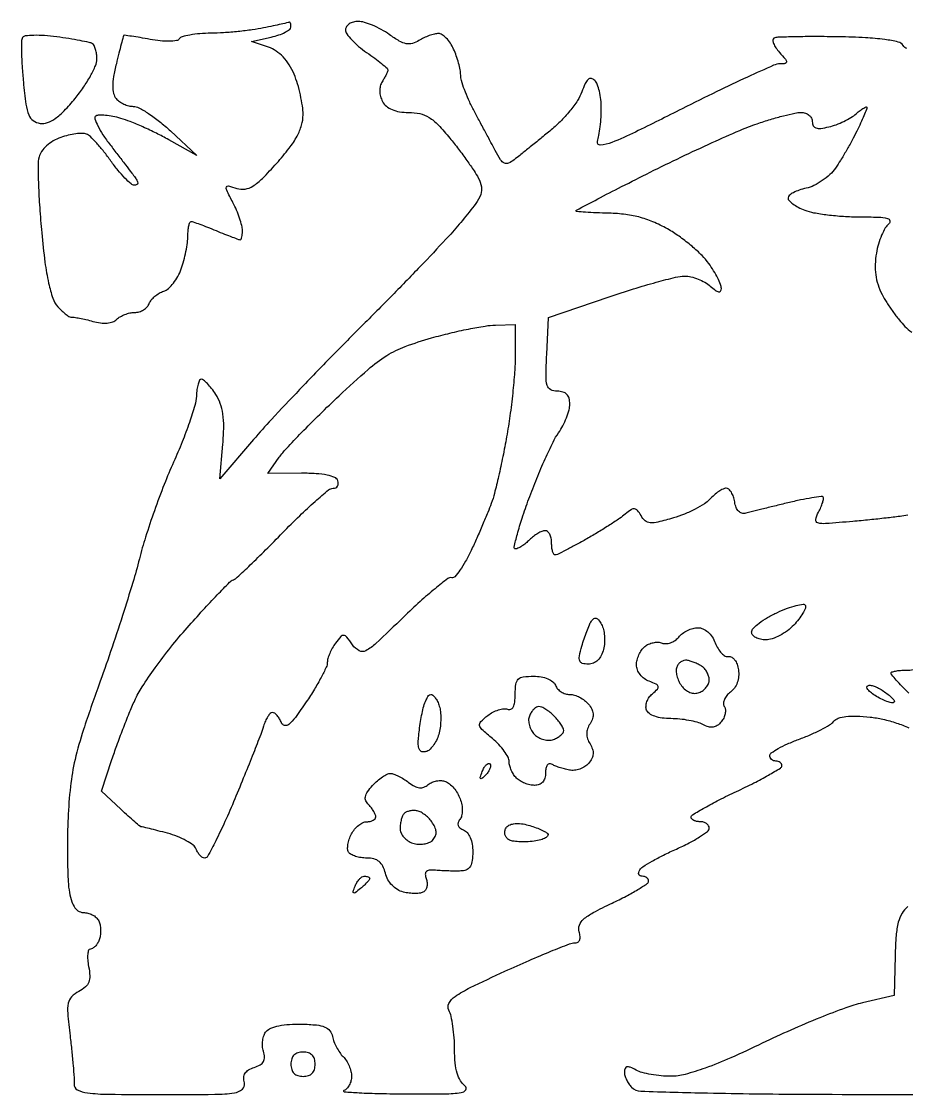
# Model space of a CAD drawing. Extents: x 0 to 102, y 0 to 135.
# Drawn here: x 72.72 to 85.07, y 0 to 14.97 of the extents above; entities that cross this region are included whole.
import ezdxf

# ---------------------------------------------------------------- set-up
doc = ezdxf.new("R2010")
doc.units = 0
doc.header["$MEASUREMENT"] = 0

msp = doc.modelspace()

# ---------------------------------------------------------------- linework, layer by layer
for points in [[(76.45725, 14.964471, -0.052479), (76.440841, 14.958919, -0.000802), (76.342908, 14.937039, -0.002144), (76.228918, 14.912276, -0.001416), (76.0977, 14.884747, -0.016755), (75.939629, 14.857538, -0.008869), (75.742128, 14.83388, -0.008816), (75.539028, 14.81681, -0.013484), (75.362443, 14.809875, 0.017124), (75.207122, 14.802643, 0.023693), (75.068805, 14.78482, 0.021583), (74.959127, 14.760445, 0.191121), (74.920115, 14.731426, -0.224374), (74.881796, 14.706551, -0.029085), (74.781848, 14.698921, -0.029332), (74.655009, 14.704074, -0.020507), (74.513272, 14.724085, 0.003851), (74.374116, 14.748483, 0.006265), (74.255562, 14.766805, 0.001682), (74.152897, 14.781005, 0.2968), (74.143419, 14.776509, 0.074042), (74.138537, 14.765057, 0.000458), (74.110167, 14.655892, 0.001867), (74.078317, 14.530954, 0.001188), (74.042131, 14.385291, 0.016866), (74.004116, 14.204625, 0.042253), (73.992123, 14.070542, 0.060451), (74.003747, 13.970793, 0.114487), (74.039821, 13.898841, 0.067885), (74.085314, 13.857093, 0.044544), (74.147198, 13.821831, 0.044252), (74.214989, 13.797817, 0.063083), (74.278279, 13.7898, -0.125326), (74.357581, 13.769605, -0.021581), (74.49159, 13.688937, -0.022317), (74.643998, 13.577897, -0.018309), (74.79667, 13.446438), (75.1671, 13.103075), (74.772379, 13.323399, 0.012243), (74.601256, 13.413493, 0.009896), (74.413421, 13.501999, 0.010029), (74.236775, 13.576786, 0.025288), (74.104684, 13.62201, 0.021061), (73.9947, 13.648597, 0.025727), (73.889961, 13.663744, 0.025643), (73.802519, 13.667323, 0.136643), (73.757037, 13.654147, 0.349326), (73.743367, 13.616116, 0.032762), (73.784082, 13.517787, 0.030887), (73.855215, 13.393502, 0.018472), (73.953964, 13.254748, -0.000327), (74.06376, 13.111751, -0.000369), (74.169069, 12.974203, -0.000337), (74.258491, 12.857062, -0.002011), (74.30484, 12.79575, -0.038496), (74.333871, 12.75009, -0.147426), (74.340382, 12.717408, -0.259182), (74.326667, 12.697502, -0.11558), (74.294645, 12.69, -0.181043), (74.247011, 12.707832, -0.02031), (74.161503, 12.788621, -0.022573), (74.064772, 12.897142, -0.016485), (73.967037, 13.02573, 0.013445), (73.868285, 13.157307, 0.016286), (73.768489, 13.275001, 0.014973), (73.679214, 13.367844, 0.098843), (73.625534, 13.40286, 0.10172), (73.56896, 13.41305, 0.027063), (73.477128, 13.405813, 0.026285), (73.37133, 13.38598, 0.024394), (73.265474, 13.354776, 0.049093), (73.161099, 13.30646, 0.050074), (73.068894, 13.238991, 0.054294), (72.999448, 13.161475, 0.094551), (72.963305, 13.083396, 0.063353), (72.949599, 12.968222, 0.006735), (72.955431, 12.69782, 0.008223), (72.972079, 12.374703, 0.00652), (73.000357, 12.026225, 0.008573), (73.046034, 11.616982, 0.021604), (73.097199, 11.321578, 0.028522), (73.155512, 11.112288, 0.102053), (73.225614, 10.993233, 0.020394), (73.284175, 10.933602, 0.027455), (73.342098, 10.884935, 0.026916), (73.392717, 10.851039, 0.184768), (73.421723, 10.846035, -0.086855), (73.454835, 10.846741, -0.009663), (73.529581, 10.833812, -0.011527), (73.618578, 10.814502, -0.009101), (73.713944, 10.789652, 0.035188), (73.82084, 10.767675, 0.054371), (73.915026, 10.765434, 0.066112), (73.992153, 10.782429, 0.109556), (74.048114, 10.818074, -0.066392), (74.095882, 10.8546, -0.03909), (74.16095, 10.885398, -0.03841), (74.232063, 10.906399, -0.052642), (74.298375, 10.9134, 0.073218), (74.361152, 10.922642, 0.064132), (74.42174, 10.949731, 0.066866), (74.47107, 10.98979, 0.097506), (74.500771, 11.03708, -0.078749), (74.530182, 11.088023, -0.045594), (74.579619, 11.138815, -0.044215), (74.639992, 11.181863, -0.055987), (74.702544, 11.209736, 0.10525), (74.768267, 11.24711, 0.044101), (74.838457, 11.321573, 0.041067), (74.902045, 11.417446, 0.042054), (74.948529, 11.521681, 0.019857), (74.983636, 11.636917, 0.015018), (75.013272, 11.765822, 0.015249), (75.033794, 11.88873, 0.03375), (75.0402, 11.983524, -0.02134), (75.043455, 12.059748, -0.034329), (75.053424, 12.12398, -0.037996), (75.067738, 12.170489, -0.308317), (75.085217, 12.1824, -0.083056), (75.114992, 12.17742, -0.004383), (75.206227, 12.145123, -0.006805), (75.314327, 12.104112, -0.004892), (75.433949, 12.0555, 0.003486), (75.552642, 12.006876, 0.005101), (75.657838, 11.965877, 0.002579), (75.747414, 11.932541, 0.088004), (75.769632, 11.9286, 0.299083), (75.782017, 11.936736, 0.042315), (75.792209, 11.967111, 0.036806), (75.799287, 12.009457, 0.023009), (75.8016, 12.059701, 0.064101), (75.792923, 12.127102, 0.018494), (75.762524, 12.227857, 0.018277), (75.719493, 12.33994, 0.018535), (75.668574, 12.448047, -0.005157), (75.581924, 12.619932, -0.185308), (75.577987, 12.66348, -0.404475), (75.604881, 12.679087, -0.016101), (75.72451, 12.645317, 0.112503), (75.838327, 12.635817, 0.106079), (75.947741, 12.676025, 0.057443), (76.079388, 12.782111, 0.012285), (76.280536, 12.996659, 0.017552), (76.453328, 13.204529, 0.040339), (76.564369, 13.374839, 0.053441), (76.626608, 13.526097, 0.071014), (76.6476, 13.673156, 0.03598), (76.638739, 13.796139, 0.018491), (76.610941, 13.948177, 0.018279), (76.57061, 14.103298, 0.02622), (76.522803, 14.237017, 0.040716), (76.454405, 14.369313, 0.05039), (76.36949, 14.478895, 0.054726), (76.271249, 14.561896, 0.066356), (76.163253, 14.615355), (75.9285, 14.695012), (76.20345, 14.756728, 0.025338), (76.308769, 14.786042, 0.036932), (76.397633, 14.823192, 0.040988), (76.461181, 14.862304, 0.238668), (76.4784, 14.896322, 0.025828), (76.476891, 14.925507, 0.049449), (76.472187, 14.948465, 0.079557), (76.46533, 14.962317, 0.360347)], [(73.209274, 14.759711, 0.015989), (73.039572, 14.77709, 0.023541), (72.889789, 14.780536, 0.020519), (72.770824, 14.77278, 0.236332), (72.732553, 14.748234, 0.131836), (72.718297, 14.697554, 0.007859), (72.718887, 14.537169, 0.011376), (72.727034, 14.34396, 0.008122), (72.744579, 14.1282, 0.009419), (72.780669, 13.819069, 0.06306), (72.820519, 13.669877, 0.14064), (72.882008, 13.59169, 0.121414), (72.979181, 13.552507, 0.122176), (73.07985, 13.56276, 0.068888), (73.189243, 13.620019, 0.047423), (73.314479, 13.728658, 0.018753), (73.465631, 13.89962, 0.021138), (73.582598, 14.055347, 0.023622), (73.681439, 14.214874, 0.023822), (73.752007, 14.357367, 0.103415), (73.7712, 14.44917, 0.033172), (73.766526, 14.519547, 0.038835), (73.752562, 14.584976, 0.042565), (73.732193, 14.637029, 0.145398), (73.70775, 14.663435, 0.080345), (73.663407, 14.680882, 0.005928), (73.535149, 14.707234, 0.008123), (73.380523, 14.734501, 0.006069)], [(79.33365, 10.73766), (79.6086, 10.7442), (79.608484, 10.30005, -0.018925), (79.600197, 10.08266, -0.007684), (79.573173, 9.787559, -0.00759), (79.534373, 9.470752, -0.009584), (79.488439, 9.1791, -0.006239), (79.435643, 8.901374, -0.006341), (79.376199, 8.626556, -0.006187), (79.318542, 8.388971, -0.025853), (79.274759, 8.2485, -0.00913), (79.225966, 8.12348, -0.003503), (79.153763, 7.951443, -0.003467), (79.072782, 7.765787, -0.004259), (78.994507, 7.593642, -0.018332), (78.916796, 7.441386, -0.028023), (78.837484, 7.316173, -0.026852), (78.765579, 7.22622, -0.273328), (78.721853, 7.212255, 0.223544), (78.667134, 7.200285, 0.007507), (78.489032, 7.059114, 0.012908), (78.28085, 6.87979, 0.008486), (78.05025, 6.663299, -0.003677), (77.665349, 6.294919, -0.064018), (77.525306, 6.193186, -0.251346), (77.431917, 6.192448, -0.11936), (77.338947, 6.27435, 0.014657), (77.257271, 6.383975, 0.202608), (77.214813, 6.407245, 0.243605), (77.173013, 6.390726, 0.021296), (77.099547, 6.298746, 0.030786), (77.056087, 6.230916, 0.027337), (77.019354, 6.155568, 0.028336), (76.993852, 6.083995, 0.07153), (76.986, 6.029393, -0.110747), (76.970976, 5.962396, -0.012228), (76.899961, 5.821073, -0.014437), (76.805268, 5.655291, -0.011209), (76.693103, 5.480397, -0.009237), (76.540495, 5.262583, -0.060321), (76.449577, 5.165013, -0.229051), (76.390259, 5.149876, -0.256382), (76.345651, 5.187635, 0.03996), (76.319621, 5.242037, 0.048211), (76.286605, 5.288039, 0.055381), (76.251914, 5.319797, 0.158979), (76.22125, 5.3298, 0.200033), (76.190596, 5.317025, 0.049563), (76.155564, 5.273885, 0.042923), (76.122159, 5.21233, 0.031719), (76.095722, 5.13945, -0.020614), (76.056394, 5.023039, -0.002312), (75.95493, 4.762716, -0.002805), (75.830964, 4.45403, -0.002273), (75.694622, 4.12425, -0.007004), (75.556978, 3.808067, -0.011106), (75.429356, 3.5417, -0.005206), (75.315513, 3.322723, -0.277015), (75.276646, 3.2994, -0.142197), (75.245345, 3.308485, -0.060318), (75.211202, 3.336407, -0.052933), (75.179615, 3.377187, -0.046753), (75.155746, 3.425382, 0.141228), (75.114355, 3.480168, 0.034669), (75.018541, 3.542108, 0.032752), (74.894403, 3.600412, 0.027651), (74.756551, 3.645837, 0.002252), (74.620842, 3.681725, 0.003528), (74.503774, 3.71124, 0.000995), (74.401813, 3.735968, 0.124282), (74.388719, 3.735819, -0.245622), (74.377056, 3.738465, -0.00175), (74.298142, 3.806055, -0.006098), (74.207996, 3.885752, -0.003802), (74.104216, 3.981229), (73.836695, 4.231132), (73.98125, 4.674716, -0.007992), (74.04913, 4.872239, -0.005097), (74.134066, 5.099828, -0.00512), (74.221932, 5.321344, -0.00949), (74.298481, 5.499, -0.037932), (74.401979, 5.68771, -0.011831), (74.584778, 5.954254, -0.011751), (74.803775, 6.243347, -0.01271), (75.030629, 6.5142, -0.004424), (75.25113, 6.759856, -0.006402), (75.450607, 6.972635, -0.003523), (75.622124, 7.148462, -0.09962), (75.6747, 7.183831, 0.089224), (75.728401, 7.21837, 0.003041), (75.911543, 7.390919, 0.005635), (76.125042, 7.599181, 0.003893), (76.362174, 7.839481, -0.007892), (76.600587, 8.077245, -0.011626), (76.817953, 8.277722, -0.007034), (77.00457, 8.437374, -0.175163), (77.067174, 8.46, 0.112936), (77.103246, 8.468253, 0.141998), (77.128636, 8.491064, 0.131785), (77.139054, 8.525391, 0.091082), (77.132994, 8.56575, 0.215822), (77.090059, 8.611302, 0.046877), (76.984141, 8.643621, 0.035539), (76.830165, 8.663974, 0.016027), (76.626395, 8.669747), (76.156102, 8.667994), (76.315745, 8.892191, -0.032557), (76.416469, 9.015767, -0.005484), (76.626693, 9.236984, -0.005979), (76.880086, 9.491671, -0.00528), (77.150112, 9.751122, -0.009267), (77.554607, 10.11775, -0.03981), (77.815511, 10.311285, -0.050365), (78.073399, 10.438413, -0.02113), (78.441769, 10.558488, -0.009402), (78.69813, 10.625052, -0.009246), (78.958243, 10.682331, -0.009161), (79.187963, 10.724117, -0.034472)], [(83.657316, 6.825403, -0.206068), (83.65746, 6.786088, -0.032967), (83.621958, 6.715968, -0.031854), (83.566232, 6.634212, -0.023061), (83.494519, 6.550453, -0.044813), (83.406141, 6.471832, -0.03811), (83.300407, 6.405352, -0.039813), (83.194021, 6.359678, -0.081665), (83.104753, 6.345, -0.052896), (83.029477, 6.352986, -0.072724), (82.965796, 6.376707, -0.09259), (82.92303, 6.411748, -0.176736), (82.908, 6.452939, -0.199634), (82.929597, 6.504875, -0.032455), (83.013618, 6.578231, -0.031477), (83.129855, 6.656044, -0.023038), (83.26755, 6.727889, -0.01799), (83.407559, 6.786898, -0.029444), (83.530358, 6.825426, -0.029734), (83.625767, 6.84335, -0.333312)], [(80.81234, 6.561236, -0.069914), (80.839514, 6.491302, -0.037071), (80.854071, 6.399284, -0.036023), (80.855128, 6.301165, -0.046199), (80.841321, 6.211972, -0.05794), (80.808984, 6.126491, -0.081871), (80.760411, 6.061358, -0.092739), (80.698732, 6.020799, -0.099511), (80.628094, 6.0066, -0.063819), (80.544945, 6.017256, -0.248098), (80.5079, 6.051171, -0.138917), (80.503456, 6.117343, -0.017572), (80.53841, 6.257645, -0.010622), (80.57043, 6.36096, -0.010329), (80.60709, 6.463797, -0.010282), (80.64302, 6.552805, -0.037354), (80.671111, 6.606909, -0.094462), (80.703418, 6.642152, -0.242934), (80.736522, 6.647626, -0.152256), (80.771981, 6.62258, -0.035873)], [(82.159053, 6.5142, -0.107694), (82.228861, 6.498988, -0.072986), (82.29742, 6.454575, -0.065345), (82.35707, 6.386529, -0.056539), (82.400636, 6.302081, 0.044467), (82.439287, 6.222512, 0.058424), (82.488613, 6.158666, 0.071562), (82.540548, 6.118905, 0.180377), (82.586883, 6.111731, -0.191615), (82.629561, 6.10417, -0.095312), (82.670626, 6.066369, -0.072201), (82.703957, 6.004265, -0.049711), (82.723676, 5.92674, -0.059425), (82.726525, 5.834939, -0.064578), (82.707328, 5.747726, -0.068161), (82.667911, 5.672334, -0.080564), (82.611463, 5.615119, 0.059566), (82.560948, 5.568025, 0.07411), (82.527236, 5.513467, 0.088905), (82.514855, 5.460158, 0.152268), (82.526112, 5.416323, -0.11907), (82.540834, 5.371379, -0.068939), (82.537513, 5.314315, -0.062632), (82.517598, 5.254401, -0.06176), (82.4834, 5.200972, -0.065793), (82.427824, 5.149541, -0.116871), (82.370257, 5.126375, -0.108774), (82.305489, 5.130707, -0.052025), (82.227878, 5.162378, 0.055471), (82.148234, 5.194241, 0.021673), (82.032628, 5.220871, 0.021136), (81.903893, 5.239117, 0.024637), (81.780513, 5.2452, -0.033714), (81.658458, 5.253439, -0.051883), (81.555687, 5.278424, -0.064735), (81.480312, 5.316848, -0.15207), (81.44158, 5.365915, -0.109704), (81.433512, 5.420074, -0.069704), (81.446849, 5.482694, -0.06481), (81.478594, 5.543899, -0.067645), (81.524566, 5.593946, 0.027958), (81.592488, 5.657048, 0.264366), (81.601933, 5.694137, 0.220584), (81.575134, 5.725841, 0.02013), (81.477237, 5.766605, -0.073948), (81.409713, 5.803664, -0.065033), (81.352487, 5.860214, -0.067805), (81.313786, 5.926866, -0.097976), (81.3006, 5.993515, -0.061762), (81.309148, 6.06245, -0.044126), (81.334727, 6.135945, -0.044583), (81.372293, 6.202753, -0.069295), (81.416777, 6.251501, -0.068429), (81.470426, 6.284844, -0.054805), (81.535272, 6.305611, -0.056284), (81.600969, 6.311406, -0.085695), (81.657023, 6.30031, 0.108161), (81.712556, 6.291864, 0.0698), (81.776522, 6.305093, 0.065172), (81.838848, 6.337025, 0.068718), (81.889605, 6.38345, -0.062486), (81.942976, 6.433497, -0.044197), (82.013517, 6.475792, -0.044564), (82.089484, 6.504622, -0.068517)], [(82.004399, 6.059327, 0.106345), (81.963043, 6.056799, 0.079322), (81.921407, 6.037641, 0.07518), (81.885849, 6.005196, 0.078829), (81.86216, 5.964179, 0.104946), (81.853753, 5.911169, 0.04988), (81.864235, 5.842526, 0.046376), (81.890171, 5.770101, 0.048738), (81.928677, 5.704977, 0.064135), (81.982659, 5.64812, 0.079094), (82.045825, 5.611502, 0.08649), (82.112452, 5.598344, 0.097513), (82.176666, 5.609499, 0.071667), (82.229857, 5.639216, 0.063744), (82.274929, 5.683796, 0.06685), (82.30543, 5.735844, 0.09947), (82.3158, 5.787452, 0.073992), (82.307982, 5.839995, 0.052813), (82.284736, 5.89483, 0.052802), (82.250511, 5.943592, 0.07386), (82.21005, 5.978078, 0.026735), (82.162265, 6.00449, 0.018808), (82.106018, 6.029196, 0.019041), (82.050247, 6.048811, 0.037332)], [(79.865055, 5.8374, -0.042163), (79.970786, 5.828468, -0.056447), (80.063175, 5.801768, -0.067387), (80.132749, 5.761128, -0.136118), (80.170206, 5.7105, 0.092486), (80.200009, 5.661984, 0.066762), (80.248599, 5.620877, 0.06504), (80.30779, 5.593087, 0.077417), (80.368692, 5.5836, -0.074181), (80.434173, 5.573831, -0.04456), (80.507147, 5.54424, -0.043566), (80.576085, 5.500887, -0.057467), (80.629685, 5.449609, -0.053112), (80.676394, 5.379332, -0.09994), (80.695233, 5.314128, -0.102875), (80.68706, 5.248013, -0.05875), (80.652256, 5.175106, 0.056941), (80.617637, 5.103254, 0.08384), (80.605951, 5.034328, 0.083624), (80.617539, 4.965257, 0.056354), (80.652072, 4.892967, -0.05643), (80.686825, 4.82019, -0.099888), (80.695655, 4.754514, -0.100185), (80.678322, 4.690686, -0.057024), (80.634405, 4.623478, -0.077618), (80.581647, 4.576911, -0.056545), (80.511267, 4.542457, -0.056478), (80.434854, 4.52461, -0.076866), (80.364226, 4.527212, -0.018245), (80.295233, 4.543129, -0.01545), (80.223599, 4.564827, -0.015727), (80.159516, 4.588691, -0.041436), (80.115882, 4.610897, 0.203607), (80.084014, 4.615773, 0.181136), (80.056358, 4.596515, 0.103778), (80.037628, 4.551885, 0.047666), (80.0316, 4.488793, -0.067531), (80.021579, 4.414935, -0.112638), (79.991961, 4.359943, -0.12319), (79.943656, 4.326378, -0.09078), (79.87932, 4.3146, -0.056383), (79.813577, 4.322037, -0.038823), (79.741951, 4.344421, -0.039117), (79.675505, 4.377234, -0.062206), (79.62552, 4.41612, -0.053739), (79.586655, 4.464376, -0.038551), (79.553821, 4.525404, -0.039118), (79.531377, 4.589193, -0.065124), (79.524, 4.645592, 0.122353), (79.508555, 4.707762, 0.035012), (79.455659, 4.7927, 0.032987), (79.38039, 4.883355, 0.029754), (79.29135, 4.966709, -0.010294), (79.144075, 5.0942, -0.160113), (79.111372, 5.151429, -0.255416), (79.127504, 5.203855, -0.028327), (79.225473, 5.289004, -0.042961), (79.297282, 5.335335, -0.044688), (79.375033, 5.368008, -0.04894), (79.447091, 5.383419, -0.120402), (79.500423, 5.376622, 0.184176), (79.547081, 5.376522, 0.185141), (79.581836, 5.407517, 0.091985), (79.602573, 5.476272, 0.027378), (79.6086, 5.586255, -0.031577), (79.617526, 5.727457, -0.16898), (79.651347, 5.795538, -0.165317), (79.720585, 5.828751, -0.029908)], [(84.679888, 5.670722, -0.023648), (84.746703, 5.63079, -0.021708), (84.811451, 5.583643, -0.022282), (84.865479, 5.53651, -0.063917), (84.896778, 5.497903, -0.31869), (84.895351, 5.475445, -0.248809), (84.872215, 5.465592, -0.065791), (84.814911, 5.478196, -0.019909), (84.73229, 5.511938, -0.026347), (84.649243, 5.555195, -0.034989), (84.579111, 5.603467, -0.037601), (84.529079, 5.649886, -0.189126), (84.5154, 5.684756, -0.299121), (84.529032, 5.705505, -0.123957), (84.563718, 5.711157, -0.068108), (84.616772, 5.699231, -0.03358)], [(78.429074, 5.5836, -0.18153), (78.458903, 5.572401, -0.05405), (78.492432, 5.536011, -0.046426), (78.524111, 5.483606, -0.035916), (78.548817, 5.421595, -0.052002), (78.564758, 5.344314, -0.026175), (78.569459, 5.244735, -0.025673), (78.56355, 5.140268, -0.034532), (78.546883, 5.047016, -0.043228), (78.517647, 4.962301, -0.042611), (78.474168, 4.883442, -0.045963), (78.423826, 4.821304, -0.108325), (78.374265, 4.788677, -0.098887), (78.324041, 4.780093, -0.181472), (78.286117, 4.795544, -0.147557), (78.262606, 4.835499, -0.059787), (78.255, 4.89888, -0.022923), (78.258576, 4.976832, -0.008364), (78.270532, 5.086694, -0.008273), (78.287631, 5.206572, -0.009794), (78.307875, 5.319225, -0.023352), (78.3331, 5.420507, -0.034779), (78.365288, 5.50594, -0.037656), (78.399357, 5.56755, -0.252786)], [(79.938302, 5.4144, 0.136489), (79.903467, 5.40471, 0.061749), (79.865902, 5.375196, 0.054516), (79.83149, 5.33199, 0.049353), (79.805876, 5.28094, 0.097705), (79.795441, 5.220734, 0.062812), (79.80597, 5.150421, 0.059853), (79.834727, 5.081183, 0.068149), (79.878111, 5.024031, 0.071313), (79.936139, 4.980555, 0.06165), (80.006948, 4.952479, 0.063872), (80.079723, 4.943203, 0.091658), (80.14348, 4.955043, 0.039835), (80.197789, 4.981012, 0.048115), (80.243711, 5.013922, 0.055272), (80.27542, 5.048483, 0.159318), (80.2854, 5.079008, 0.117896), (80.276951, 5.114343, 0.027916), (80.246348, 5.167149, 0.027205), (80.203345, 5.225459, 0.023893), (80.152457, 5.281457, 0.027736), (80.095595, 5.332338, 0.02974), (80.03471, 5.375348, 0.031119), (79.978417, 5.405616, 0.1082)], [(79.253861, 4.612939, -0.20742), (79.2641, 4.58703, -0.082976), (79.256429, 4.548842, -0.063152), (79.232865, 4.50466, -0.043285), (79.196098, 4.46124, -0.011214), (79.140216, 4.408209, -0.400052), (79.12387, 4.408606, -0.286372), (79.119461, 4.427644, -0.008399), (79.148739, 4.508599, -0.036269), (79.174287, 4.563386, -0.070189), (79.203446, 4.601824, -0.120343), (79.231173, 4.618525, -0.278911)], [(77.866262, 4.481109, -0.082738), (77.912702, 4.471979, -0.024548), (77.979351, 4.443144, -0.0239), (78.052237, 4.402833, -0.023696), (78.121159, 4.355643, 0.038064), (78.204074, 4.302303, 0.096786), (78.272085, 4.281071, 0.121206), (78.333467, 4.289196, 0.080141), (78.395032, 4.325498, -0.073984), (78.44737, 4.35723, -0.055618), (78.512049, 4.376264, -0.056098), (78.578653, 4.380466, -0.0795), (78.636655, 4.36824, -0.085965), (78.691731, 4.335382, -0.04103), (78.749867, 4.276539, -0.039074), (78.802023, 4.203364, -0.044776), (78.83949, 4.126125, -0.044132), (78.862753, 4.043338, -0.050111), (78.869796, 3.961241, -0.056168), (78.86065, 3.889473, -0.109887), (78.835298, 3.83803, 0.08776), (78.811103, 3.79392, 0.169178), (78.811443, 3.754115, 0.150715), (78.837026, 3.719963, 0.065669), (78.887341, 3.692635, -0.132703), (78.93925, 3.654766, -0.069489), (78.980522, 3.585585, -0.057836), (79.007416, 3.49331, -0.04204), (79.0164, 3.386655, -0.032878), (79.008477, 3.266303, -0.094455), (78.982268, 3.187165, -0.138869), (78.936022, 3.140803, -0.112348), (78.86835, 3.120836, -0.014601), (78.797336, 3.118422, -0.006631), (78.704356, 3.119212, -0.006559), (78.606261, 3.122635, -0.008944), (78.517973, 3.128459, 0.03), (78.420962, 3.130767, 0.154099), (78.370891, 3.112944, 0.247045), (78.353305, 3.075453, 0.080333), (78.366228, 3.013633, -0.066596), (78.37915, 2.959283, -0.072198), (78.376774, 2.904978, -0.081003), (78.360024, 2.859025, -0.12719), (78.331097, 2.828845, -0.101373), (78.284674, 2.811819, -0.034336), (78.212594, 2.805981, -0.032496), (78.129887, 2.810352, -0.032046), (78.048048, 2.825399, -0.075339), (77.964571, 2.860329, -0.065213), (77.890495, 2.919857, -0.063755), (77.832823, 2.997921, -0.065855), (77.797444, 3.087164, 0.053508), (77.761103, 3.185856, 0.106144), (77.709486, 3.250844, 0.110787), (77.637378, 3.287237, 0.061759), (77.539281, 3.2994, -0.037161), (77.457096, 3.305517, -0.0411), (77.379532, 3.323738, -0.045111), (77.317027, 3.350389, -0.131759), (77.283181, 3.382252, -0.130401), (77.269909, 3.426047, -0.048114), (77.273892, 3.490982, -0.043598), (77.292243, 3.56452, -0.039948), (77.323464, 3.636052, -0.051504), (77.367655, 3.70144, -0.05073), (77.424481, 3.756784, -0.055245), (77.484759, 3.794612, -0.112992), (77.538877, 3.807, 0.052649), (77.586289, 3.812006, 0.072496), (77.626397, 3.826881, 0.092396), (77.653337, 3.848851, 0.177422), (77.6628, 3.87468, 0.101464), (77.656076, 3.907473, 0.033118), (77.633566, 3.951713, 0.031438), (77.601366, 3.998805, 0.030707), (77.563279, 4.041881, -0.092579), (77.524012, 4.099183, -0.155749), (77.517834, 4.156635, -0.10472), (77.546849, 4.223289, -0.029085), (77.618691, 4.312601, -0.027935), (77.684809, 4.377928, -0.031486), (77.755325, 4.43272, -0.033155), (77.820358, 4.47094, -0.124153)], [(78.241807, 3.957975, 0.050473), (78.190757, 3.962789, 0.04634), (78.138248, 3.957551, 0.049421), (78.092066, 3.943728, 0.09928), (78.060525, 3.922725, 0.091796), (78.037717, 3.889552, 0.035594), (78.018627, 3.836941, 0.033748), (78.005577, 3.775549, 0.03551), (78.0012, 3.714001, 0.107148), (78.014495, 3.652672, 0.071454), (78.053404, 3.591919, 0.067005), (78.110984, 3.540937, 0.071007), (78.178916, 3.508197, 0.058401), (78.25397, 3.493711, 0.053953), (78.332432, 3.496365, 0.057728), (78.402439, 3.514759, 0.103651), (78.451965, 3.547125, 0.075406), (78.490718, 3.599735, 0.11793), (78.504542, 3.653972, 0.100426), (78.493122, 3.714864, 0.044136), (78.455531, 3.788179, 0.046064), (78.411418, 3.845719, 0.038348), (78.354896, 3.898166, 0.039923), (78.295157, 3.938299, 0.07938)], [(79.765879, 3.765568, -0.019247), (79.856534, 3.739455, -0.019709), (79.944183, 3.706628, -0.019906), (80.017745, 3.672213, -0.073952), (80.059131, 3.642352, -0.342786), (80.063146, 3.613373, -0.1347), (80.0326, 3.583142, -0.063489), (79.965035, 3.555715, -0.028277), (79.870749, 3.53638, -0.0255), (79.76475, 3.526307, -0.026602), (79.659773, 3.527298, -0.027518), (79.569707, 3.537944, -0.095513), (79.515129, 3.558682, -0.102712), (79.48273, 3.589371, -0.098736), (79.464657, 3.630842, -0.097038), (79.463709, 3.676691, -0.095482), (79.480091, 3.719796, -0.137757), (79.521149, 3.757545, -0.077864), (79.585921, 3.778596, -0.061577), (79.669424, 3.781588, -0.038715)], [(77.502651, 3.0456, -0.040372), (77.531578, 3.043261, -0.05972), (77.556008, 3.036217, -0.078541), (77.572615, 3.02588, -0.217663), (77.5782, 3.013659, -0.172995), (77.571847, 2.995848, -0.015689), (77.540354, 2.959691, -0.018888), (77.498713, 2.918077, -0.013646), (77.449363, 2.874793, -0.008807), (77.376631, 2.816562, -0.27071), (77.354484, 2.813695, -0.389672), (77.346792, 2.830571, -0.012731), (77.373815, 2.906734, -0.0442), (77.399791, 2.959863, -0.05126), (77.433642, 3.004808, -0.058677), (77.46986, 3.035664, -0.148172)], [(76.6476, 0.5922, 0.072254), (76.573731, 0.581469, 0.124864), (76.5207, 0.5499, 0.124864), (76.489131, 0.496869, 0.072254), (76.4784, 0.423, 0.072254), (76.489131, 0.349131, 0.124864), (76.5207, 0.2961, 0.124864), (76.573731, 0.264531, 0.072254), (76.6476, 0.2538, 0.072254), (76.721469, 0.264531, 0.124864), (76.7745, 0.2961, 0.124864), (76.806069, 0.349131, 0.072254), (76.8168, 0.423, 0.072254), (76.806069, 0.496869, 0.124864), (76.7745, 0.5499, 0.124864), (76.721469, 0.581469, 0.072254)]]:
    msp.add_lwpolyline(points, format="xyb", close=True)
for points in [[(85.07568, 14.594926, -0.170838), (85.020999, 14.639037, 0.200593), (84.953232, 14.687549, 0.02299), (84.764565, 14.721761, 0.020619), (84.495452, 14.74664, 0.008058), (84.122405, 14.759641, 0.004147), (83.797941, 14.763025, 0.006131), (83.513344, 14.760143, 0.00302), (83.27255, 14.753295, 0.111622), (83.219739, 14.739427, 0.286331), (83.204442, 14.713553, 0.087098), (83.213783, 14.66689, 0.057981), (83.245495, 14.607026, 0.033158), (83.296301, 14.542801, -0.00954), (83.379317, 14.447476, -0.158674), (83.394808, 14.408991, -0.38806), (83.377766, 14.387585, -0.039538), (83.307245, 14.382, 0.104525), (83.214947, 14.362492, 0.003053), (82.849357, 14.198048, 0.006011), (82.42052, 13.99573, 0.004093), (81.93746, 13.755779, -0.003211), (81.285507, 13.4305, -0.021891), (80.956278, 13.28639, -0.070381), (80.796148, 13.249185, -0.53528), (80.756087, 13.299172, 0.034762), (80.776808, 13.384647, 0.013301), (80.794106, 13.505873, 0.013096), (80.805974, 13.638942, 0.015691), (80.80992, 13.764653, 0.028198), (80.803147, 13.884661, 0.030018), (80.78291, 14.000619, 0.031455), (80.753434, 14.097382, 0.107113), (80.71797, 14.15247, 0.152669), (80.670645, 14.177252, 0.231823), (80.626797, 14.164824, 0.103461), (80.583939, 14.106389, 0.022803), (80.537445, 13.990329, -0.063189), (80.478872, 13.872594, -0.024297), (80.370112, 13.725424, -0.023594), (80.235227, 13.575366, -0.026818), (80.092184, 13.445331, -0.000781), (79.945359, 13.325963, -0.000797), (79.799147, 13.207858, -0.000772), (79.6718, 13.105651, -0.00332), (79.595487, 13.045422, -0.059408), (79.515408, 12.997114, -0.221324), (79.458042, 12.997773, -0.139585), (79.404394, 13.045254, -0.020153), (79.32992, 13.172761, 0.000129), (79.269255, 13.286884, 0.000056), (79.188789, 13.438122, 0.000056), (79.10334, 13.598639, 0.000075), (79.025783, 13.744238, -0.016432), (78.957424, 13.883353, -0.017343), (78.899659, 14.024208, -0.017233), (78.858429, 14.148606, -0.071517), (78.8472, 14.226707, 0.047175), (78.840438, 14.298221, 0.018931), (78.81836, 14.394058, 0.018534), (78.786608, 14.496216, 0.022284), (78.74902, 14.589519, 0.04082), (78.702996, 14.671969, 0.047051), (78.646056, 14.741703, 0.053148), (78.587245, 14.789829, 0.145929), (78.536373, 14.805, 0.061662), (78.481477, 14.798204, 0.0251), (78.40937, 14.776173, 0.024373), (78.333331, 14.744431, 0.028523), (78.264768, 14.706867, -0.072423), (78.172844, 14.666514, -0.118233), (78.088175, 14.66366, -0.082357), (77.990701, 14.701022, -0.022104), (77.851006, 14.791467, 0.028821), (77.739734, 14.861407, 0.026241), (77.617685, 14.920522, 0.027179), (77.502901, 14.961674, 0.072601), (77.41709, 14.9742, 0.063589), (77.349306, 14.965544, 0.081518), (77.291879, 14.940127, 0.098475), (77.253455, 14.902441, 0.150827), (77.2398, 14.858205, 0.156606), (77.258259, 14.800715, 0.032155), (77.32661, 14.717165, 0.030948), (77.422184, 14.626514, 0.02481), (77.535322, 14.540955, -0.009237), (77.648516, 14.460767, -0.013918), (77.743824, 14.386393, -0.008656), (77.819447, 14.321682, -0.219068), (77.830126, 14.2974, -0.091398), (77.825375, 14.273871, -0.015373), (77.806883, 14.231588, -0.016376), (77.781693, 14.182699, -0.013895), (77.752008, 14.132758, 0.07902), (77.725862, 14.072003, 0.066148), (77.717691, 14.002219, 0.062417), (77.728039, 13.928897, 0.056689), (77.75628, 13.857808, 0.096143), (77.80991, 13.791906, 0.075042), (77.888942, 13.743863, 0.061887), (77.992982, 13.714757, 0.037309), (78.120885, 13.7052, -0.055613), (78.278461, 13.687619, -0.084138), (78.405803, 13.63526, -0.062958), (78.532925, 13.531674, -0.019331), (78.696957, 13.34565, -0.008226), (78.81678, 13.19364, -0.007673), (78.934412, 13.034238, -0.007672), (79.034553, 12.889439, -0.025723), (79.093675, 12.790424, -0.07646), (79.136258, 12.667791, -0.135025), (79.12703, 12.561782, -0.071681), (79.056696, 12.432536, -0.010721), (78.874177, 12.19878, -0.016126), (78.685197, 11.981838, -0.003229), (78.333497, 11.608324, -0.00341), (77.918232, 11.178873, -0.003176), (77.487247, 10.744756, 0.003412), (77.045666, 10.299546, 0.003158), (76.598594, 9.836795, 0.003151), (76.205818, 9.419843, 0.010554), (75.955966, 9.139606), (75.488537, 8.592512), (75.528561, 9.075145, 0.017003), (75.540334, 9.316535, 0.039147), (75.528803, 9.497834, 0.050764), (75.492786, 9.642987, 0.058914), (75.429342, 9.770289, 0.018863), (75.371524, 9.851662, 0.02548), (75.312936, 9.920318, 0.024241), (75.260383, 9.970765, 0.181868), (75.2286, 9.982607, 0.282104), (75.204297, 9.967604, 0.045126), (75.182794, 9.913396, 0.038653), (75.166579, 9.837385, 0.024651), (75.159026, 9.747264, -0.063096), (75.137737, 9.615637, -0.011468), (75.06232, 9.379639, -0.012184), (74.960348, 9.105914, -0.010784), (74.841154, 8.825983, 0.01288), (74.71027, 8.514984, 0.008146), (74.572986, 8.146125, 0.008179), (74.449855, 7.779062, 0.014912), (74.363273, 7.475076, -0.01146), (74.271613, 7.144618, -0.004219), (74.127689, 6.682512, -0.004179), (73.96197, 6.180294, -0.005009), (73.797318, 5.7105, 0.007062), (73.583364, 5.09191, 0.022818), (73.466028, 4.673227, 0.02879), (73.40199, 4.300284, 0.017538), (73.367408, 3.85446, 0.00762), (73.359003, 3.544392, 0.007913), (73.360217, 3.238084, 0.007677), (73.369526, 2.973291, 0.03375), (73.387918, 2.81811, 0.032331), (73.420745, 2.689594, 0.081677), (73.464976, 2.60416, 0.116727), (73.523058, 2.555467, 0.116848), (73.596782, 2.538, -0.074387), (73.660179, 2.528516, -0.064405), (73.721484, 2.500723, -0.066858), (73.771513, 2.459619, -0.096066), (73.801794, 2.4111, -0.055611), (73.816894, 2.353241, -0.036064), (73.821881, 2.2842, -0.036064), (73.816894, 2.215159, -0.055611), (73.801794, 2.1573, -0.046973), (73.777725, 2.108754, -0.053071), (73.745831, 2.067677, -0.060448), (73.711327, 2.039557, -0.141701), (73.679664, 2.0304, 0.313987), (73.654904, 2.013151, 0.063999), (73.642254, 1.958138, 0.046674), (73.641863, 1.878706, 0.027265), (73.65543, 1.784401, -0.036319), (73.671603, 1.655474, -0.107557), (73.657289, 1.567948, -0.122307), (73.60941, 1.500854, -0.054102), (73.518919, 1.439013, 0.075353), (73.417799, 1.363439, 0.147078), (73.371165, 1.275266, 0.070639), (73.363582, 1.133359, 0.008313), (73.396601, 0.817862, -0.004521), (73.42026, 0.607245, -0.005203), (73.438922, 0.405878, -0.004696), (73.451352, 0.235013, -0.029881), (73.451654, 0.14805, 0.294488), (73.497505, 0.06732, 0.090057), (73.637963, 0.023585, 0.027888), (73.934126, 0.00387, 0.002677), (74.656838, 0, 0.002251), (75.417895, 0.003426, 0.031916), (75.689295, 0.023223, 0.142957), (75.800496, 0.072963, 0.288088), (75.828246, 0.161044, -0.076228), (75.820362, 0.236857, -0.129796), (75.839478, 0.297219, -0.11822), (75.887651, 0.343988, -0.057042), (75.966601, 0.379367, 0.052884), (76.048887, 0.415425, 0.134204), (76.094635, 0.461181, 0.143549), (76.109019, 0.521701, 0.063969), (76.094246, 0.603083, -0.062277), (76.08093, 0.675056, -0.050498), (76.084258, 0.753547, -0.05223), (76.102694, 0.826467, -0.085386), (76.134423, 0.88158, -0.129518), (76.197836, 0.926896, -0.040015), (76.311495, 0.959934, -0.034468), (76.457758, 0.97965, -0.023014), (76.626781, 0.982872, -0.016023), (76.835557, 0.970539, -0.073146), (76.953424, 0.94206, -0.134348), (77.02095, 0.890704, -0.11633), (77.057492, 0.809284, 0.045935), (77.078047, 0.738355, 0.028671), (77.114234, 0.659697, 0.02866), (77.159221, 0.585629, 0.0456), (77.206624, 0.52869, -0.0561), (77.251718, 0.472158, -0.038798), (77.289803, 0.399654, -0.039121), (77.315818, 0.323185, -0.062509), (77.3244, 0.254807, -0.06244), (77.316518, 0.191936, -0.059942), (77.293336, 0.132022, -0.064782), (77.259109, 0.083906, -0.11034), (77.21865, 0.056029, 0.790139), (77.221221, 0.03903, 0.007378), (77.429753, 0.024721, 0.008255), (77.719735, 0.013915, 0.004159), (78.0858, 0.00937, 0.003153), (78.626544, 0.010562, 0.030548), (78.855247, 0.026503, 0.207543), (78.918694, 0.06453, 0.406115), (78.91065, 0.117767, -0.095293), (78.843493, 0.192586, -0.064887), (78.797587, 0.297669, -0.048467), (78.770957, 0.439634, -0.022145), (78.7626, 0.628238, 0.017936), (78.756739, 0.791566, 0.01824), (78.739186, 0.953135, 0.018354), (78.7137, 1.09209, 0.06843), (78.682894, 1.175256, -0.251347), (78.682999, 1.271632, -0.11778), (78.768498, 1.367542, -0.039519), (78.981276, 1.491999, -0.004939), (79.465444, 1.72016, -0.004607), (79.803892, 1.871824, -0.006583), (80.107151, 1.999649, -0.003836), (80.364103, 2.101703, -0.094144), (80.439151, 2.115566, 0.129806), (80.481867, 2.126614, 0.172773), (80.508025, 2.156598, 0.12109), (80.514672, 2.205831, 0.050171), (80.500768, 2.272012, -0.169031), (80.503268, 2.362651, -0.123995), (80.561267, 2.445778, -0.056914), (80.69603, 2.538206, -0.011022), (80.960367, 2.670962, 0.009938), (81.155605, 2.768485, 0.01527), (81.320154, 2.861321, 0.009664), (81.450724, 2.943826, 0.252132), (81.4698, 2.97925, 0.134003), (81.462895, 3.004552, 0.100466), (81.443482, 3.02611, 0.087298), (81.414444, 3.040616, 0.072409), (81.380207, 3.0456, -0.116981), (81.350475, 3.052653, -0.185943), (81.333109, 3.071775, -0.154878), (81.331309, 3.100636, -0.077294), (81.345685, 3.134707, -0.113694), (81.390338, 3.179845, -0.011851), (81.518976, 3.257075, -0.014221), (81.67904, 3.342153, -0.01093), (81.858278, 3.426151, 0.015252), (82.033574, 3.510157, 0.022511), (82.181403, 3.595271, 0.01909), (82.293313, 3.672755, 0.235998), (82.3158, 3.717745, 0.140846), (82.306018, 3.751781, 0.09986), (82.278523, 3.780781, 0.084956), (82.237403, 3.800314, 0.068598), (82.1889, 3.807, -0.048134), (82.140479, 3.811672, -0.069528), (82.099866, 3.825638, -0.091399), (82.072909, 3.846231, -0.194333), (82.064006, 3.87045, -0.254793), (82.084255, 3.904965, -0.006087), (82.250628, 4.002241, -0.011865), (82.454697, 4.111924, -0.007597), (82.6965, 4.23, 0.007597), (82.938303, 4.348076, 0.011865), (83.142372, 4.457759, 0.006087), (83.308745, 4.555035, 0.254793), (83.328994, 4.58955, 0.13381), (83.323217, 4.61374, 0.10419), (83.30556, 4.634362, 0.090411), (83.278575, 4.648229, 0.073731), (83.2464, 4.653, -0.090564), (83.214102, 4.658898, -0.095544), (83.186651, 4.675796, -0.099662), (83.168284, 4.700996, -0.108213), (83.1618, 4.730603, -0.249362), (83.181913, 4.768423, -0.020698), (83.279843, 4.828721, -0.023791), (83.409677, 4.893521, -0.015927), (83.56365, 4.955647, 0.014526), (83.723934, 5.019798, 0.016559), (83.87325, 5.090617, 0.015881), (83.99529, 5.158521, 0.083888), (84.053307, 5.208075, -0.138582), (84.117122, 5.251627, -0.05183), (84.223899, 5.275492, -0.038434), (84.370497, 5.281284, -0.017761), (84.560907, 5.267387, -0.029297), (84.739629, 5.237268, -0.022808), (84.929524, 5.18448, -0.023312), (85.102451, 5.118726, -0.050584)], [(85.08645, 8.086129, -0.017717), (84.978284, 8.068105, -0.003491), (84.782952, 8.044016, -0.003697), (84.554868, 8.019211, -0.003425), (84.320567, 7.997102, -0.003596), (83.940278, 7.966599, -0.084064), (83.832911, 7.976817, -0.394724), (83.804146, 8.023078, -0.074079), (83.840971, 8.12603, 0.019662), (83.875435, 8.196999, 0.029051), (83.899467, 8.261893, 0.028515), (83.91232, 8.314511, 0.246826), (83.905387, 8.336813, 0.234794), (83.878303, 8.345914, 0.00602), (83.747476, 8.32626, 0.011566), (83.591347, 8.297159, 0.007486), (83.412082, 8.256623, 0.000482), (83.226126, 8.211447, 0.00056), (83.049262, 8.168089, 0.000498), (82.899612, 8.131067, 0.003337), (82.825408, 8.112105, -0.129526), (82.771714, 8.112145, -0.135475), (82.726054, 8.138756, -0.10299), (82.691824, 8.192332, -0.053021), (82.671474, 8.26965, 0.043792), (82.65373, 8.342497, 0.058115), (82.624543, 8.404085, 0.071487), (82.589056, 8.446097, 0.183693), (82.552489, 8.46, 0.114265), (82.50869, 8.449858, 0.033955), (82.448775, 8.415317, 0.032121), (82.384715, 8.366103, 0.029752), (82.325723, 8.307887, -0.06791), (82.247828, 8.241923, -0.023401), (82.119477, 8.168391, -0.022754), (81.968639, 8.099587, -0.024471), (81.815745, 8.046615, -0.010958), (81.599731, 7.988531, -0.077687), (81.491902, 7.979268, -0.158772), (81.422303, 8.007413, -0.090594), (81.363933, 8.078006, 0.038918), (81.315564, 8.150561, 0.204237), (81.274462, 8.173125, 0.174753), (81.225555, 8.1608, 0.027322), (81.144889, 8.099793, -0.026265), (81.065714, 8.03965, -0.006474), (80.929483, 7.949582, -0.006609), (80.770549, 7.850381, -0.00657), (80.608735, 7.755214, -0.004899), (80.453584, 7.668692, -0.007137), (80.315013, 7.595733, -0.003888), (80.197066, 7.536916, -0.114194), (80.164585, 7.5294, -0.277559), (80.145924, 7.540624, -0.05237), (80.130413, 7.579102, -0.042616), (80.11971, 7.633767, -0.02705), (80.1162, 7.6986, 0.051602), (80.109501, 7.76334, 0.071518), (80.089574, 7.818097, 0.091543), (80.060154, 7.854899, 0.180377), (80.025557, 7.8678, 0.098387), (79.982013, 7.859148, 0.03396), (79.924264, 7.830523, 0.032192), (79.863262, 7.789463, 0.032161), (79.808014, 7.7409, -0.024972), (79.754332, 7.692328, -0.027957), (79.697986, 7.651277, -0.02889), (79.646661, 7.622165, -0.115054), (79.611649, 7.614, -0.48254), (79.592711, 7.637823, -0.00861), (79.637968, 7.819023, -0.014354), (79.705346, 8.044252, -0.008235), (79.798794, 8.31195, -0.008469), (79.90858, 8.595625, -0.008889), (80.026232, 8.870842, -0.008604), (80.135978, 9.104588, -0.038738), (80.212703, 9.23446, 0.032303), (80.272913, 9.333451, 0.0272), (80.323794, 9.445134, 0.028084), (80.359008, 9.552494, 0.065291), (80.37, 9.63631, 0.065559), (80.359536, 9.715772, 0.128697), (80.328184, 9.770805, 0.130979), (80.274336, 9.802826, 0.069112), (80.196763, 9.8136, -0.116382), (80.103827, 9.835529, -0.209939), (80.054707, 9.894623, -0.074918), (80.038182, 10.02096, -0.00733), (80.048713, 10.329199), (80.0739, 10.844797), (80.9199, 11.132255, -0.006704), (81.258838, 11.242374, -0.008286), (81.577559, 11.335461, -0.006993), (81.846762, 11.405233, -0.059187), (81.970739, 11.420356, -0.056884), (82.060474, 11.4104, -0.036426), (82.160852, 11.379682, -0.036347), (82.256083, 11.334564, -0.055169), (82.330289, 11.280988, 0.021587), (82.400906, 11.22242, 0.108324), (82.447234, 11.20098, 0.302435), (82.473745, 11.211255, 0.154629), (82.485, 11.246778, 0.09514), (82.474219, 11.302923, 0.020567), (82.433674, 11.393582, 0.020753), (82.377157, 11.496258, 0.018527), (82.310272, 11.597964, 0.043571), (82.216688, 11.707758, 0.019176), (82.075538, 11.836511, 0.018807), (81.914455, 11.962445, 0.023965), (81.756542, 12.065457, 0.028537), (81.555021, 12.168592, 0.036396), (81.35854, 12.238807, 0.035736), (81.15104, 12.280656, 0.026011), (80.916222, 12.298433, -0.004161), (80.739324, 12.304073, -0.006917), (80.590371, 12.312129, -0.001915), (80.462691, 12.321298, -0.390131), (80.454752, 12.329798, -0.281195), (80.461995, 12.341859, -0.000269), (80.759072, 12.496969, -0.002449), (81.093602, 12.669326, -0.001486), (81.49095, 12.870108, -0.004918), (81.921268, 13.080675, -0.004864), (82.357232, 13.283532, -0.004781), (82.742212, 13.453711, -0.018692), (82.984694, 13.54756, -0.009513), (83.171244, 13.607909, -0.01057), (83.353541, 13.658893, -0.009983), (83.510433, 13.695894, -0.052959), (83.598044, 13.7052, -0.080978), (83.657612, 13.695489, -0.09176), (83.708188, 13.66745, -0.100716), (83.742004, 13.625703, -0.120596), (83.754, 13.576688, 0.116809), (83.767612, 13.519218, 0.20289), (83.804342, 13.487945, 0.110268), (83.872071, 13.482152, 0.02474), (83.98665, 13.503451, 0.03177), (84.086556, 13.534003, 0.022443), (84.194449, 13.580279, 0.022748), (84.293972, 13.634074, 0.04362), (84.36735, 13.687374, -0.015384), (84.424201, 13.733785, -0.031619), (84.47191, 13.765774, -0.049169), (84.5051, 13.780962, -0.514813), (84.5154, 13.77361, -0.095888), (84.509993, 13.745676, -0.004787), (84.474195, 13.65907, -0.00756), (84.428865, 13.556643, -0.005385), (84.375128, 13.443248, -0.010691), (84.310006, 13.316521, -0.007036), (84.229947, 13.173444, -0.00708), (84.148078, 13.036361, -0.013549), (84.077873, 12.929118, -0.053778), (83.999278, 12.838448, -0.036714), (83.892789, 12.753077, -0.036988), (83.776451, 12.685157, -0.059642), (83.668245, 12.647446, 0.0284), (83.571486, 12.620356, 0.040621), (83.489814, 12.584765, 0.046739), (83.432092, 12.546484, 0.226721), (83.4156, 12.511984, 0.195606), (83.430551, 12.47523, 0.041169), (83.483941, 12.428795, 0.037401), (83.559169, 12.381759, 0.02787), (83.64825, 12.341089, 0.048416), (83.772771, 12.305847, 0.01442), (83.968381, 12.276241, 0.014318), (84.191206, 12.255516, 0.015012), (84.411357, 12.248008, -0.007116), (84.676303, 12.243159, -0.050005), (84.804098, 12.226131, -0.27984), (84.837098, 12.19361, -0.294036), (84.822632, 12.150675, 0.09403), (84.773003, 12.092869, 0.030011), (84.722268, 11.990958, 0.028748), (84.678208, 11.868134, 0.028427), (84.648333, 11.740607, 0.034653), (84.632047, 11.584568, 0.043095), (84.639542, 11.438944, 0.044368), (84.671457, 11.300286, 0.040606), (84.728008, 11.165058, 0.021834), (84.793043, 11.051711, 0.014164), (84.877489, 10.926376, 0.014247), (84.967082, 10.808453, 0.026095), (85.0476, 10.718551, 0.036032), (85.141556, 10.636775, 0.016647)], [(85.10152, 5.602137, -0.008174), (85.006603, 5.695861, -0.012011), (84.926568, 5.78154, -0.00742), (84.863009, 5.855114, -0.176204), (84.8538, 5.880436, -0.324311), (84.865551, 5.896647, -0.030588), (84.915928, 5.909791, -0.030023), (84.984229, 5.918999, -0.0185), (85.0653, 5.922, 0.045103), (85.163191, 5.930848, 0.117065)], [(85.086465, 2.622497, 0.090804), (85.006126, 2.528845, 0.06912), (84.954648, 2.403574, 0.043914), (84.924453, 2.221227, 0.012806), (84.910016, 1.93683), (84.8961, 1.382773), (84.452818, 1.279447, 0.030578), (84.220632, 1.210124, 0.008132), (83.859919, 1.071236, 0.008216), (83.454147, 0.899565, 0.008379), (83.056918, 0.715737, -0.008603), (82.616609, 0.512213, -0.017208), (82.260728, 0.369508, -0.021108), (81.978996, 0.280894, -0.065122), (81.781488, 0.254577, -0.023826), (81.645893, 0.260715, -0.020928), (81.505434, 0.279754, -0.021459), (81.380064, 0.307722, -0.057312), (81.295038, 0.341377, 0.024266), (81.213816, 0.3799, 0.137921), (81.166792, 0.385582, 0.266138), (81.140682, 0.364722, 0.094401), (81.1314, 0.315997, 0.071879), (81.138715, 0.265377, 0.038787), (81.161221, 0.206399, 0.037668), (81.194064, 0.148691, 0.048213), (81.23292, 0.10152, 0.1909), (81.359485, 0.046791, 0.002203), (82.291898, 0.022105, 0.004462), (83.618538, 0.00467, 0.001054), (85.833301, 0)]]:
    msp.add_lwpolyline(points, format="xyb")

doc.saveas('drawing.dxf')
